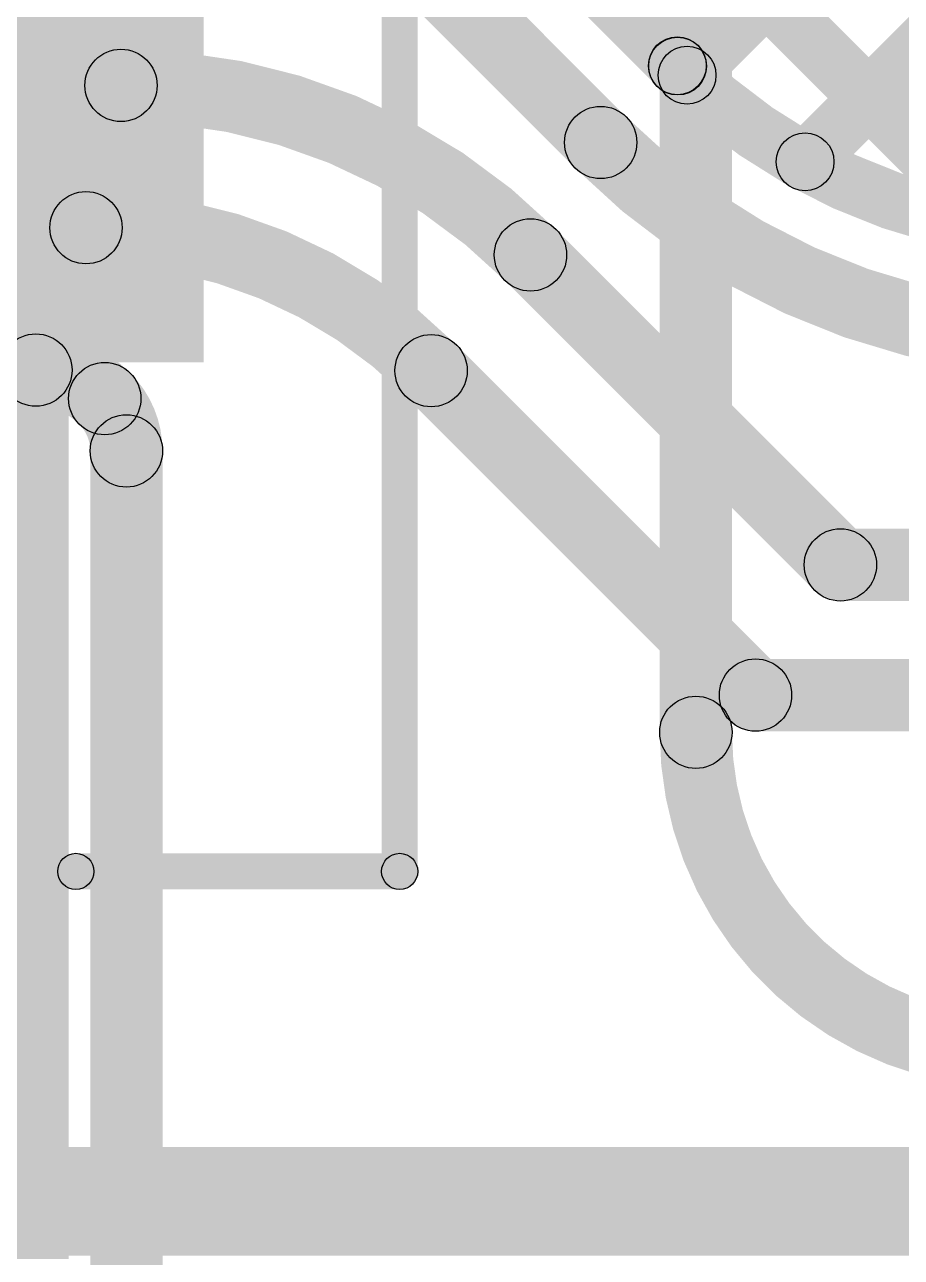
# Model space of a CAD drawing. Header units: millimetres. Extents: x -0.55 to 1.07, y -0.21 to 1.95.
# Drawn here: x 0.3559 to 0.4772, y 0.7132 to 0.8837 of the extents above; entities that cross this region are included whole.
import ezdxf

# ---------------------------------------------------------------- set-up
doc = ezdxf.new("R2010")
doc.units = ezdxf.units.MM
doc.header["$MEASUREMENT"] = 0
for name, color, linetype in [('BottomLayer', 5, 'Continuous'), ('BottomSolder', 6, 'Continuous'), ('TopLayer', 1, 'Continuous'), ('TopOverlay', 2, 'Continuous'), ('TopPaste', 8, 'Continuous'), ('TopSolder', 216, 'Continuous')]:
    doc.layers.add(name, color=color, linetype=linetype)

# ---------------------------------------------------------------- blocks, each defined once
blk = doc.blocks.new('EEEFT1C470AR_12')
at = {"layer": 'TopLayer'}
for points in [[(-0.11811, 0.0315), (-0.01969, 0.0315), (-0.01969, -0.0315), (-0.11811, -0.0315)], [(0.01969, 0.0315), (0.11811, 0.0315), (0.11811, -0.0315), (0.01969, -0.0315)]]:
    blk.add_hatch(color=1, dxfattribs=at).paths.add_polyline_path(points)
at = {"layer": 'TopOverlay'}
for points in [[(0.08338, 0.08529), (0.08338, 0.08029), (-0.05621, 0.08029), (-0.05621, 0.08529)], [(0.08588, 0.038), (0.08088, 0.038), (0.08088, 0.08279), (0.08588, 0.08279)]]:
    blk.add_hatch(color=2, dxfattribs=at).paths.add_polyline_path(points)
h = blk.add_hatch(color=2, dxfattribs=at)
edge = h.paths.add_edge_path()
edge.add_arc((0.08338, 0.08279), 0.0025, 0, 360)
h = blk.add_hatch(color=2, dxfattribs=at)
edge = h.paths.add_edge_path()
edge.add_arc((0.08338, 0.08279), 0.0025, 0, 360)
h = blk.add_hatch(color=2, dxfattribs=at)
edge = h.paths.add_edge_path()
edge.add_arc((0.08338, 0.038), 0.0025, 0, 360)
at = {"layer": 'TopPaste'}
for points in [[(-0.11811, 0.0315), (-0.01969, 0.0315), (-0.01969, -0.0315), (-0.11811, -0.0315)], [(0.01969, 0.0315), (0.11811, 0.0315), (0.11811, -0.0315), (0.01969, -0.0315)]]:
    blk.add_hatch(color=8, dxfattribs=at).paths.add_polyline_path(points)
at = {"layer": 'TopSolder'}
for points in [[(-0.12211, 0.0355), (-0.01569, 0.0355), (-0.01569, -0.0355), (-0.12211, -0.0355)], [(0.01569, 0.0355), (0.12211, 0.0355), (0.12211, -0.0355), (0.01569, -0.0355)]]:
    blk.add_hatch(color=216, dxfattribs=at).paths.add_polyline_path(points)
at = {"layer": 'TopOverlay'}
for centre in [(0.08338, 0.08279), (0.08338, 0.08279), (0.08338, 0.038)]:
    blk.add_circle(centre, 0.0025, dxfattribs=at)
blk = doc.blocks.new('QFN_28_B_39')
at = {"layer": 'BottomSolder'}
for points in [[(0.08065, -0.00978), (0.1162, -0.00978), (0.1162, -0.02959), (0.08065, -0.02959)], [(0.08065, -0.02946), (0.1162, -0.02946), (0.1162, -0.04928), (0.08065, -0.04928)], [(0.08065, -0.04915), (0.1162, -0.04915), (0.1162, -0.06896), (0.08065, -0.06896)]]:
    blk.add_hatch(color=6, dxfattribs=at).paths.add_polyline_path(points)

msp = doc.modelspace()

# ---------------------------------------------------------------- hatches: boundary and pattern name
at = {"layer": 'BottomLayer'}
for points in [[(0.36509, 0.93083), (0.37217, 0.93791), (0.43912, 0.87095), (0.43205, 0.86388)], [(0.45036, 0.87388), (0.4447, 0.87954), (0.48999, 0.92482), (0.49565, 0.91917)], [(0.4327, 0.90784), (0.43836, 0.91349), (0.49327, 0.85858), (0.48761, 0.85293)], [(0.415, 0.90356), (0.42066, 0.90921), (0.44902, 0.88085), (0.44336, 0.8752)], [(0.46667, 0.86191), (0.46102, 0.86757), (0.49898, 0.90554), (0.50464, 0.89988)], [(0.34143, 0.87031), (0.34143, 0.88031), (0.36925, 0.88031), (0.36925, 0.87031)], [(0.34143, 0.85063), (0.34143, 0.86063), (0.36441, 0.86063), (0.36441, 0.85063)], [(0.42235, 0.84832), (0.42942, 0.85539), (0.47228, 0.81254), (0.4652, 0.80546)], [(0.34143, 0.83094), (0.34143, 0.84094), (0.35748, 0.84094), (0.35748, 0.83094)], [(0.40861, 0.83232), (0.41568, 0.83939), (0.46054, 0.79454), (0.45346, 0.78746)], [(0.375, 0.62741), (0.365, 0.62741), (0.365, 0.82476), (0.375, 0.82476)], [(0.46874, 0.804), (0.46874, 0.814), (0.545, 0.814), (0.545, 0.804)], [(0.457, 0.786), (0.457, 0.796), (0.55, 0.796), (0.55, 0.786)]]:
    msp.add_hatch(color=5, dxfattribs=at).paths.add_polyline_path(points)
h = msp.add_hatch(color=5, dxfattribs=at)
edge = h.paths.add_edge_path()
edge.add_arc((0.44619, 0.87802), 0.004, 0, 360)
h = msp.add_hatch(color=5, dxfattribs=at)
edge = h.paths.add_edge_path()
edge.add_arc((0.44623, 0.87798), 0.004, 0, 360)
h = msp.add_hatch(color=5, dxfattribs=at)
edge = h.paths.add_edge_path()
edge.add_arc((0.36925, 0.87531), 0.005, 0, 360)
h = msp.add_hatch(color=5, dxfattribs=at)
edge = h.paths.add_edge_path()
edge.add_arc((0.36925, 0.87531), 0.005, 0, 360)
h = msp.add_hatch(color=5, dxfattribs=at)
edge = h.paths.add_edge_path()
edge.add_arc((0.44753, 0.87671), 0.004, 0, 360)
h = msp.add_hatch(color=5, dxfattribs=at)
edge = h.paths.add_edge_path()
edge.add_arc((0.43559, 0.86741), 0.005, 0, 360)
h = msp.add_hatch(color=5, dxfattribs=at)
edge = h.paths.add_edge_path()
edge.add_arc((0.43559, 0.86741), 0.005, 0, 360)
h = msp.add_hatch(color=5, dxfattribs=at)
edge = h.paths.add_edge_path()
edge.add_arc((0.46385, 0.86474), 0.004, 0, 360)
h = msp.add_hatch(color=5, dxfattribs=at)
edge = h.paths.add_edge_path()
edge.add_arc((0.36441, 0.85563), 0.005, 0, 360)
h = msp.add_hatch(color=5, dxfattribs=at)
edge = h.paths.add_edge_path()
edge.add_arc((0.36441, 0.85563), 0.005, 0, 360)
h = msp.add_hatch(color=5, dxfattribs=at)
edge = h.paths.add_edge_path()
edge.add_arc((0.42588, 0.85186), 0.005, 0, 360)
h = msp.add_hatch(color=5, dxfattribs=at)
edge = h.paths.add_edge_path()
edge.add_arc((0.42588, 0.85186), 0.005, 0, 360)
h = msp.add_hatch(color=5, dxfattribs=at)
edge = h.paths.add_edge_path()
edge.add_arc((0.35748, 0.83594), 0.005, 0, 360)
h = msp.add_hatch(color=5, dxfattribs=at)
edge = h.paths.add_edge_path()
edge.add_arc((0.35748, 0.83594), 0.005, 0, 360)
h = msp.add_hatch(color=5, dxfattribs=at)
edge = h.paths.add_edge_path()
edge.add_arc((0.41214, 0.83586), 0.005, 0, 360)
h = msp.add_hatch(color=5, dxfattribs=at)
edge = h.paths.add_edge_path()
edge.add_arc((0.41214, 0.83586), 0.005, 0, 360)
h = msp.add_hatch(color=5, dxfattribs=at)
edge = h.paths.add_edge_path()
edge.add_arc((0.367, 0.832), 0.005, 0, 360)
h = msp.add_hatch(color=5, dxfattribs=at)
edge = h.paths.add_edge_path()
edge.add_arc((0.367, 0.832), 0.005, 0, 360)
h = msp.add_hatch(color=5, dxfattribs=at)
edge = h.paths.add_edge_path()
edge.add_arc((0.37, 0.82476), 0.005, 0, 360)
h = msp.add_hatch(color=5, dxfattribs=at)
edge = h.paths.add_edge_path()
edge.add_arc((0.37, 0.82476), 0.005, 0, 360)
h = msp.add_hatch(color=5, dxfattribs=at)
edge = h.paths.add_edge_path()
edge.add_arc((0.46874, 0.809), 0.005, 0, 360)
h = msp.add_hatch(color=5, dxfattribs=at)
edge = h.paths.add_edge_path()
edge.add_arc((0.46874, 0.809), 0.005, 0, 360)
h = msp.add_hatch(color=5, dxfattribs=at)
edge = h.paths.add_edge_path()
edge.add_arc((0.457, 0.791), 0.005, 0, 360)
h = msp.add_hatch(color=5, dxfattribs=at)
edge = h.paths.add_edge_path()
edge.add_arc((0.457, 0.791), 0.005, 0, 360)
at = {"layer": 'TopLayer'}
for points in [[(0.165, 0.837), (0.3807, 0.837), (0.3807, 0.968), (0.165, 0.968)], [(0.45375, 0.78585), (0.44375, 0.78585), (0.44375, 0.933), (0.45375, 0.933)], [(0.164, 0.713), (0.362, 0.713), (0.362, 0.831), (0.164, 0.831)], [(0.34, 0.7135), (0.34, 0.7285), (0.58646, 0.7285), (0.58646, 0.7135)]]:
    msp.add_hatch(color=1, dxfattribs=at).paths.add_polyline_path(points)
h = msp.add_hatch(color=1, dxfattribs=at)
edge = h.paths.add_edge_path()
edge.add_arc((0.44875, 0.78585), 0.005, 0, 360)
h = msp.add_hatch(color=1, dxfattribs=at)
edge = h.paths.add_edge_path()
edge.add_arc((0.44875, 0.78585), 0.005, 0, 360)

# ---------------------------------------------------------------- linework, layer by layer
at = {"layer": 'BottomLayer'}
for points, const_width in [([(0.48951, 0.8559, -0.157753), (0.44623, 0.87798)], 0.008), ([(0.36925, 0.87531, -0.198912), (0.42588, 0.85186)], 0.01), ([(0.4872, 0.84108, -0.158079), (0.43559, 0.86741)], 0.01), ([(0.36441, 0.85563, -0.198912), (0.41214, 0.83586)], 0.01), ([(0.35748, 0.83594, -0.198912), (0.367, 0.832)], 0.01), ([(0.367, 0.832, -0.198912), (0.37, 0.82476)], 0.01)]:
    msp.add_lwpolyline(points, format="xyb", dxfattribs=dict(at, const_width=const_width))
for centre, radius in [((0.44619, 0.87802), 0.004), ((0.44623, 0.87798), 0.004), ((0.36925, 0.87531), 0.005), ((0.36925, 0.87531), 0.005), ((0.44753, 0.87671), 0.004), ((0.43559, 0.86741), 0.005), ((0.43559, 0.86741), 0.005), ((0.46385, 0.86474), 0.004), ((0.36441, 0.85563), 0.005), ((0.36441, 0.85563), 0.005), ((0.42588, 0.85186), 0.005), ((0.42588, 0.85186), 0.005), ((0.35748, 0.83594), 0.005), ((0.35748, 0.83594), 0.005), ((0.41214, 0.83586), 0.005), ((0.41214, 0.83586), 0.005), ((0.367, 0.832), 0.005), ((0.367, 0.832), 0.005), ((0.37, 0.82476), 0.005), ((0.37, 0.82476), 0.005), ((0.46874, 0.809), 0.005), ((0.46874, 0.809), 0.005), ((0.457, 0.791), 0.005), ((0.457, 0.791), 0.005)]:
    msp.add_circle(centre, radius, dxfattribs=at)
at = {"layer": 'TopLayer', "const_width": 0.01}
msp.add_lwpolyline([(0.49298, 0.74162, -0.414214), (0.44875, 0.78585)], format="xyb", dxfattribs=at)
at = {"layer": 'TopLayer'}
msp.add_circle((0.44875, 0.78585), 0.005, dxfattribs=at)
msp.add_circle((0.44875, 0.78585), 0.005, dxfattribs=at)

# ---------------------------------------------------------------- block references
for name, p, rotation in [('QFN_28_B_39', (0.243, 0.895), 360), ('EEEFT1C470AR_12', (0.325, 0.85), 270)]:
    msp.add_blockref(name, p, dxfattribs=dict(rotation=rotation))

doc.saveas('drawing.dxf')
